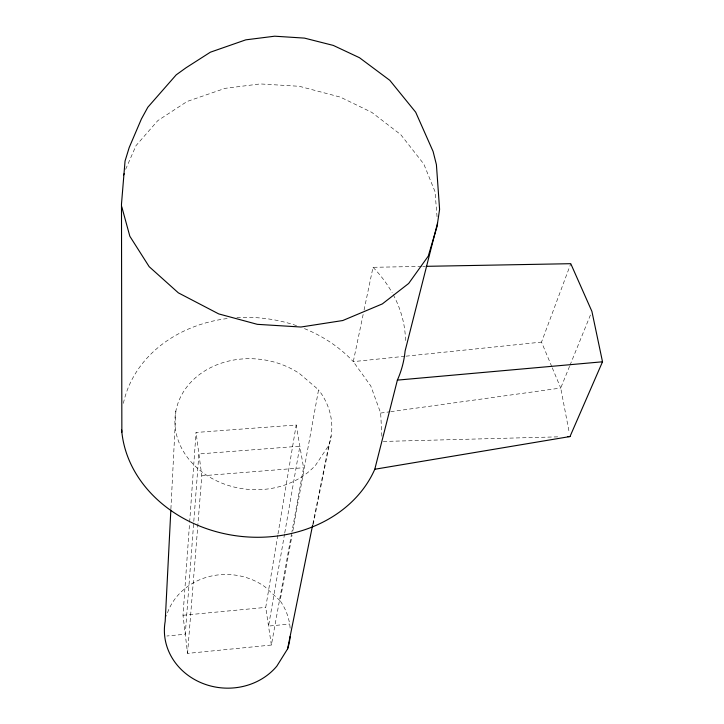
<?xml version="1.0" encoding="UTF-8"?>
<svg xmlns="http://www.w3.org/2000/svg" width="724" height="724" viewBox="0 0 724 724"><rect width="100%" height="100%" fill="white"/><g stroke="black" fill="none" stroke-linecap="round" stroke-linejoin="round"><path stroke-width="0.54" stroke-dasharray="3.62 2.71" d="M170.9 508.9L175.869 411.078M291.691 533.108L271.373 645.039L187.552 653.401L183 615.282L189.561 523.307M189.643 522.194L196.05 432.463L296.197 424.997L303.564 467.722L291.899 532.004M187.552 653.401L201.806 475.822L196.05 432.463M271.373 645.039L265.726 607.391L277.808 535.099M277.989 533.986L296.197 424.997M284.577 533.914L268.532 626.088L289.654 624.025M284.767 532.801L299.854 446.183L198.901 453.957L185.263 634.215L166.864 636.007M290.143 628.188A63.477 57.676 4.6 0 0 280.098 600.721L292.043 535.235M292.849 530.792L318.56 389.82L299.455 373.521A78.047 65.305 7 0 0 190.24 382.896A78.047 65.305 7 0 0 206.621 475.225A78.047 65.305 7 0 0 315.691 465.061L328.768 445.341A79.242 66.3 7 0 0 318.56 389.82M312.877 523.886L328.768 445.341M313.166 524.502L331.121 435.948M363.149 314.469L353.285 361.629L370.751 385.883L380.67 413.06L381.919 437.106M364.063 310.08L373.014 267.301L421.603 266.414M551.76 366.606L541.525 342.099L570.774 263.69M569.571 366.29L560.72 388.046L569.363 433.242M569.987 365.258L591.056 313.465M125.641 169.335L136.058 145.578L157.814 120.627L187.154 101.45L225.146 88.337L260.178 83.93L299.365 86.301L340.38 97.125L371.783 112.365L400.761 134.637L423.793 164.022L435.006 191.616L437.106 217.517M380.67 413.06L389.612 411.82M390.734 411.666L560.72 388.046L552.186 367.629M404.825 356.28L353.285 361.629A130.926 109.614 7 0 0 304.098 328.47M405.947 356.172L541.525 342.099M183 615.282L265.726 607.391M201.806 475.822L303.564 467.722M383.267 441.45L559.878 436.807M422.735 266.396L424.997 266.351M280.098 600.721L264.884 586.748A62.517 56.807 4.6 0 0 166.393 616.16M373.014 267.301A142.556 114.781 7.6 0 1 392.173 292.767M393.241 294.704A142.556 114.781 7.6 0 1 405.512 341.104M123.388 403.349A130.926 109.614 7 0 1 229.074 318.334M236.866 317.646A130.926 109.614 7 0 1 296.822 325.764"/><path stroke-width="1.09" d="M170.846 510.022L165.19 621.328A62.517 56.807 4.6 0 0 202.385 683.275A62.517 56.807 4.6 0 0 276.839 666.134L287.591 648.894A63.477 57.676 4.6 0 0 290.116 636.559M121.659 429.956A130.926 109.614 7 0 0 233.707 535.434A130.926 109.614 7 0 0 374.788 469.261L397.376 380.118A142.556 114.781 7.6 0 0 405.087 351.022L437.558 222.992L439.595 209.354L436.409 164.638L433.097 151.47L415.685 112.202L389.811 80.328L359.493 57.721L333.312 45.422L304.46 38.11L274.686 36.2L245.789 39.847L210.367 52.2L186.005 67.794L176.213 74.853L147.832 107.243L141.397 118.998L129.198 147.542L125.044 161.054L121.487 204.023L121.858 432.183M287.591 648.894L312.65 524.99M437.558 222.992L437.296 225.662L428.255 256.124L408.671 283.464L382.326 303.917L342.76 320.533L300.94 327.022L257.31 324.334L218.729 313.908L178.348 292.849L149.171 266.676L129.849 236.268L121.759 206.729M374.788 469.261L569.996 436.545L602.513 361.792L591.906 311.392L570.774 263.69L426.128 266.332M123.614 174.891L124.148 173.778M397.376 380.118L602.513 361.792M567.752 436.599L569.996 436.545"/></g></svg>
